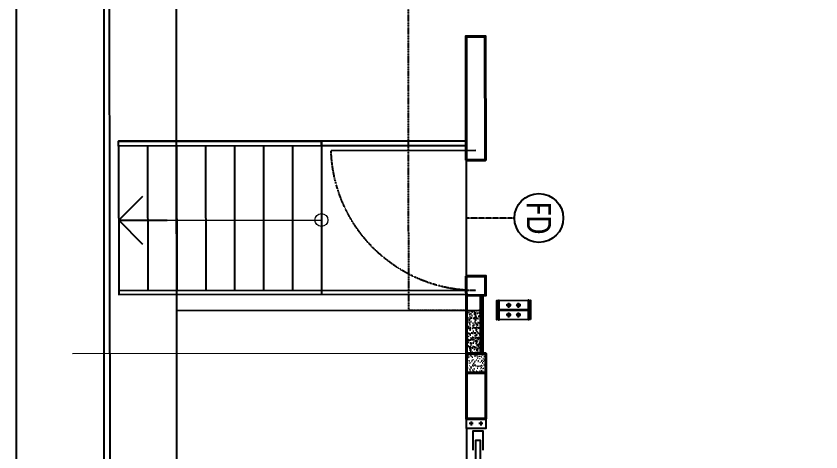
# Model space of a CAD drawing. Header units: feet. Extents: x -99009 to 3252343, y -11094690 to 9035152.
# Drawn here: x 2397815 to 2406153, y -1933048 to -1928536 of the extents above; entities that cross this region are included whole.
import ezdxf

# ---------------------------------------------------------------- set-up
doc = ezdxf.new("R2010")
doc.units = ezdxf.units.FT
for name, pattern in [('CENTER', [2, 1.25, -0.25, 0.25, -0.25]), ('HIDDEN', [0.375, 0.25, -0.125]), ('HIDDEN2', [0.1875, 0.125, -0.0625])]:
    doc.linetypes.add(name, pattern=pattern)
for name, color, linetype in [('1', 1, 'Continuous'), ('DOOR', 5, 'Continuous'), ('HATCH', 252, 'Continuous'), ('TEXT DETAILS', 190, 'Continuous'), ('WALL DIMENSIONS', 40, 'Continuous')]:
    doc.layers.add(name, color=color, linetype=linetype)
for name, color, linetype, lineweight in [('ELEVATION', 2, 'Continuous', 25), ('ELEVATION 1', 254, 'Continuous', 15), ('RCC', 3, 'Continuous', 40), ('ROAD', 134, 'Continuous', 0), ('WALL', 10, 'Continuous', 40)]:
    doc.layers.add(name, color=color, linetype=linetype, lineweight=lineweight)
doc.styles.add('CALIBRI', font='calibri.ttf', dxfattribs={"width": 0.8})
doc.dimstyles.new('MERAKI 100', dxfattribs={"dimtxt": 1250, "dimasz": 500, "dimexe": 150, "dimexo": 0, "dimgap": 0, "dimtad": 0, "dimdec": 0, "dimzin": 0, "dimdsep": 46, "dimtxsty": 'CALIBRI', "dimblk": 'OPEN90', "dimcen": 0, "dimclrd": 8, "dimclre": 8, "dimclrt": 256, "dimadec": 0, "dimazin": 0, "dimtfac": 1, "dimtdec": 0, "dimtix": 1, "dimtofl": 0, "dimtmove": 0, "dimatfit": 0, "dimldrblk": 'OPEN90', "dimfxl": 1, "dimtolj": 1, "dimtzin": 0, "dimlwd": -1, "dimlwe": -1, "dimarcsym": 1})

# ---------------------------------------------------------------- blocks, each defined once
blk = doc.blocks.new('CHANNEL')
for points in [[(-50, 100), (0, 100), (0, 0), (-200, 0), (-200, 100), (-150, 100)], [(-129.3, 50), (-170.7, 50)], [(-150, 70.7), (-150, 29.3)], [(-29.3, 50), (-70.7, 50)], [(-50, 70.7), (-50, 29.3)]]:
    blk.add_lwpolyline(points)
blk = doc.blocks.new('RS-1')
for points in [[(272528, 232713.2), (272328, 232713.2), (272328, 232613.2), (272528, 232613.2)], [(275878, 232713.2), (276078, 232713.2), (276078, 232613.2), (275878, 232613.2)]]:
    blk.add_lwpolyline(points)
blk.add_lwpolyline([(275978, 232688.2), (275978, 232638.2), (272428, 232638.2), (272428, 232688.2)], close=True)
at = {"layer": 'ELEVATION'}
blk.add_lwpolyline([(272303, 232782.6), (276103, 232782.6)], dxfattribs=at)
at = {"layer": 'ELEVATION', "xscale": -1, "rotation": 89.99999999999994}
blk.add_blockref('CHANNEL', (272303, 232582.6), dxfattribs=at)
at = {"layer": 'ELEVATION', "rotation": 270}
blk.add_blockref('CHANNEL', (276103, 232582.6), dxfattribs=at)
blk = doc.blocks.new('RCC COLUMN')
at = {"layer": 'ROAD'}
h = blk.add_hatch(dxfattribs=at)
h.set_pattern_fill('AR-CONC', color=252, scale=10)
h.set_pattern_definition([(50, (-23146.816, 205572.735), (71.726018, -6.275213), [7.5, -82.5]), (355, (-23146.82, 205572.735), (-13.875133, 75.219213), [6, -66]), (100.451444, (-23140.84, 205572.21), (57.850885, 68.944), [6.37402, -70.11421]), (46.1842, (-23146.82, 205592.735), (106.724133, -16.551928), [11.25, -123.75]), (96.635635, (-23137.92, 205591.36), (93.466195, 97.41186), [9.561034, -105.171376]), (351.184164, (-23146.82, 205592.73), (93.466195, 97.41186), [9, -99]), (21, (-23136.816, 205587.735), (59.690705, -40.261889), [7.5, -82.5]), (326, (-23136.82, 205587.735), (24.331533, 72.515005), [6, -66]), (71.451445, (-23131.84, 205584.38), (84.022238, 32.253115), [6.37402, -70.11421]), (37.5, (-23146.816, 205572.735), (1.2159855, 33.2893854), [0, -65.2, 0, -67, 0, -66.25]), (7.5, (-23146.816, 205572.735), (26.306954, 39.441171), [0, -38.2, 0, -63.7, 0, -25.25]), (327.5, (-23169.116, 205572.735), (53.3822436, -2.2554872), [0, -25, 0, -78, 0, -103.5]), (317.5, (-23179.116, 205572.735), (58.318617, 10.010498), [0, -32.5, 0, -51.8, 0, -73.5])])
h.paths.add_polyline_path([(-100, -115), (100, -115), (100, 85), (-100, 85)])
at = {"layer": 'RCC'}
blk.add_lwpolyline([(-100, -115), (100, -115), (100, 85), (-100, 85)], close=True, dxfattribs=at)
blk = doc.blocks.new('HALF PARADI')
at = {"layer": 'HATCH'}
h = blk.add_hatch(dxfattribs=at)
h.set_pattern_fill('ANSI31', color=256, scale=100, angle=315)
h.set_pattern_definition([(90, (593294.512, -61495.616), (-12.5, 8e-16), [])])
h.paths.add_polyline_path([(0, -150), (450, -150), (450, -175), (0, -175)])
at = {"layer": 'WALL DIMENSIONS'}
h = blk.add_hatch(dxfattribs=at)
h.set_pattern_fill('AR-CONC', color=252, scale=10, angle=360)
h.set_pattern_definition([(50, (546767.92, -60295.91), (71.726018, -6.2752135), [7.5, -82.5]), (355, (546767.92, -60295.91), (-13.875133, 75.219213), [6, -66]), (100.451444, (546773.9, -60296.43), (57.850885, 68.943999), [6.374019, -70.114211]), (46.1842, (546767.92, -60275.91), (106.724133, -16.551928), [11.25, -123.75]), (96.635635, (546776.82, -60277.29), (93.466195, 97.41186), [9.561034, -105.171376]), (351.184164, (546767.92, -60275.91), (93.466195, 97.41186), [9, -99]), (21, (546777.92, -60280.91), (59.690705, -40.261889), [7.5, -82.5]), (326, (546777.92, -60280.91), (24.331533, 72.5150045), [6, -66]), (71.451445, (546782.9, -60284.266), (84.022238, 32.253115), [6.374019, -70.114211]), (37.5, (546767.923, -60295.91), (1.2159855, 33.2893854), [0, -65.2, 0, -67, 0, -66.25]), (7.5, (546767.923, -60295.91), (26.3069537, 39.4411712), [0, -38.2, 0, -63.7, 0, -25.25]), (327.5, (546745.623, -60295.91), (53.3822436, -2.2554872), [0, -25, 0, -78, 0, -103.5]), (317.5, (546735.623, -60295.91), (58.318617, 10.0104982), [0, -32.5, 0, -51.8, 0, -73.5])])
h.paths.add_polyline_path([(0, 0), (450, 0), (450, -150), (0, -150)])
at = {"layer": 'ELEVATION'}
blk.add_lwpolyline([(0, -150), (450, -150), (450, -175), (0, -175)], dxfattribs=at)
at = {"layer": 'RCC'}
blk.add_lwpolyline([(0, 0), (450, 0), (450, -150), (0, -150)], dxfattribs=at)
at = {"xscale": -1, "rotation": 180}
blk.add_blockref('RCC COLUMN', (550, -115), dxfattribs=at)
blk = doc.blocks.new('DOOR 123')
blk.add_lwpolyline([(-1380.7, 0), (-1380.7, 1500, -0.410737)], format="xyb")
at = {"linetype": 'HIDDEN2'}
blk.add_lwpolyline([(-1380.7, 1499.2, -0.404482), (69.3, 0)], format="xyb", dxfattribs=at)
blk = doc.blocks.new('_Open90')
at = {"color": 0, "linetype": 'ByBlock', "lineweight": -2}
for p, q in [((-0.5, 0.5), (0, 0)), ((0, 0), (-1, 0)), ((0, 0), (-0.5, -0.5))]:
    blk.add_line(p, q, dxfattribs=at)
blk = doc.blocks.new('FDEAST')
at = {"layer": 'TEXT DETAILS', "linetype": 'HIDDEN', "ltscale": 0.5}
blk.add_lwpolyline([(0, 500), (0, 0)], dxfattribs=at)
at = {"layer": 'TEXT DETAILS'}
blk.add_circle((0, 753), 253, dxfattribs=at)
at = {"layer": 'TEXT DETAILS', "insert": (0, 753), "char_height": 250, "width": 261.905, "attachment_point": 5, "style": 'CALIBRI'}
blk.add_mtext('FD', dxfattribs=at)
blk = doc.blocks.new('zw$7752')
h = blk.add_hatch(color=256)
h.dxf.hatch_style = 1
h.paths.add_polyline_path([(26, 126), (13, 126, 0.414214), (26, 113)])
h.paths.add_polyline_path([(26, 139), (26, 126), (39, 126, 0.414214)])
h = blk.add_hatch(color=256)
h.dxf.hatch_style = 1
h.paths.add_polyline_path([(126, 126), (113, 126, 0.414214), (126, 113)])
h.paths.add_polyline_path([(126, 139), (126, 126), (139, 126, 0.414214)])
h = blk.add_hatch(color=256)
h.dxf.hatch_style = 1
h.paths.add_polyline_path([(26, 26), (13, 26, 0.414214), (26, 13)])
h.paths.add_polyline_path([(26, 39), (26, 26), (39, 26, 0.414214)])
h = blk.add_hatch(color=256)
h.dxf.hatch_style = 1
h.paths.add_polyline_path([(126, 26), (113, 26, 0.414214), (126, 13)])
h.paths.add_polyline_path([(126, 39), (126, 26), (139, 26, 0.414214)])
at = {"color": 7, "linetype": 'CENTER'}
for p, q in [((0, 126), (52, 126)), ((26, 152), (26, 100)), ((100, 126), (152, 126)), ((126, 152), (126, 100)), ((0, 26), (52, 26)), ((26, 52), (26, 0)), ((100, 26), (152, 26)), ((126, 52), (126, 0))]:
    blk.add_line(p, q, dxfattribs=at)
at = {"color": 7}
for centre in [(26, 126), (126, 126), (26, 26), (126, 26)]:
    blk.add_circle(centre, 13, dxfattribs=at)
for centre in [(26, 126), (126, 126), (26, 26), (126, 26)]:
    blk.add_circle(centre, 13)
blk = doc.blocks.new('BR420G')
at = {"color": 3}
blk.add_lwpolyline([(943611.3, 476293.9), (943961.3, 476293.9), (943961.3, 476093.9), (943611.3, 476093.9)], close=True, dxfattribs=at)
at = {"color": 1}
blk.add_lwpolyline([(943629.3, 476293.9), (943629.3, 476093.9), (943636.3, 476093.9), (943636.3, 476191.4), (943936.3, 476191.4), (943936.3, 476093.9), (943943.3, 476093.9), (943943.3, 476293.9), (943936.3, 476293.9), (943936.3, 476196.4), (943636.3, 476196.4), (943636.3, 476293.9)], close=True, dxfattribs=at)
blk.add_blockref('zw$7752', (943710.3, 476117.9))
blk = doc.blocks.new('east side ffs')
at = {"layer": 'ELEVATION'}
for points in [[(0, -1500.1), (-50, -1500.1), (-50, 0), (0, 0)], [(1500, -3600.1), (1536, -3600.1), (1536, 0), (1500, 0)], [(0, -3600.1), (-50, -3600.1), (-50, -1500.1), (0, -1500.1)]]:
    blk.add_lwpolyline(points, close=True, dxfattribs=at)
for points in [[(0, 0), (1500, 0)], [(-50, -0.1), (-50, -3600.1)], [(0, -1500.1), (1536, -1500.1)], [(0, -1800.1), (1500, -1800.1)], [(0, -2100.1), (1500, -2100.1)], [(0, -2400.1), (1500, -2400.1)], [(0, -2700.1), (1500, -2700.1)], [(0, -3000.1), (1500, -3000.1)], [(0, -3300.1), (1500, -3300.1)], [(0, -3600.1), (1500, -3600.1)]]:
    blk.add_lwpolyline(points, dxfattribs=at)
at = {"layer": 'ELEVATION 1'}
blk.add_circle((768, -1500.1), 67.1, dxfattribs=at)
blk.add_blockref('FDEAST', (750, 0))
at = {"layer": 'DOOR', "extrusion": (0, 0, -1), "zscale": -1, "rotation": 180.0000000000001}
blk.add_blockref('DOOR 123', (-1431, 99.9), dxfattribs=at)
at = {"layer": 'ELEVATION 1'}
blk.add_leader([(768, -3600.1), (768, -1500.1)], dimstyle='MERAKI 100', override={"dimtxt": 50, "dimasz": 500, "dimgap": 0, "dimtad": 0}, dxfattribs=at)

msp = doc.modelspace()

# ---------------------------------------------------------------- linework, layer by layer
for points in [[(2398724.85619, -1877329.52607), (2583635.05305, -1877296.08291), (2583788.57818, -2012516.78183), (2398878.38132, -2012550.225)], [(2399418.96967, -1877847.67055), (2530627.71938, -1877471.10847), (2530777.44027, -2009341.13689), (2399568.69056, -2009717.69897)]]:
    msp.add_lwpolyline(points, close=True)
at = {"layer": '1'}
for points in [[(2584697.64013, -2013008.80189), (2584697.64013, -1876419.99009), (2397815.3202, -1876419.99009), (2397815.3202, -2013008.80189)], [(2583788.10415, -2012099.2659), (2583788.10415, -1877329.52607), (2398724.85619, -1877329.52607), (2398724.85619, -2012099.2659)]]:
    msp.add_lwpolyline(points, close=True, dxfattribs=at)
at = {"layer": 'ELEVATION', "linetype": 'HIDDEN'}
msp.add_lwpolyline([(2402473.65372, -1926010.16647), (2401873.65411, -1926010.84769), (2401879.9781, -1931580.8441), (2402479.97771, -1931580.16288)], dxfattribs=at)
at = {"layer": 'ELEVATION'}
for points in [[(2402654.97779, -1931580.13407), (2402654.80396, -1931427.03366)], [(2399479.97983, -1931583.73886), (2402654.97779, -1931580.13407)]]:
    msp.add_lwpolyline(points, dxfattribs=at)
at = {"layer": 'ELEVATION 1', "linetype": 'HIDDEN'}
msp.add_lwpolyline([(2399479.97983, -1931583.73886), (2399494.17172, -1944083.56093), (2402494.16998, -1944080.3247)], dxfattribs=at)
at = {"layer": 'RCC'}
msp.add_lwpolyline([(2402629.9778, -1931580.16245), (2402629.80398, -1931427.06205)], dxfattribs=at)
at = {"layer": 'ROAD'}
msp.add_lwpolyline([(2402480.48592, -1932027.78246), (2398401.0746, -1932032.41409)], dxfattribs=at)
at = {"layer": 'WALL'}
msp.add_line((2402479.57702, -1931227.24805), (2402479.9779, -1931580.33276), dxfattribs=at)
for points in [[(2402478.25144, -1930027.24878), (2402476.7969, -1928746.12307), (2402676.79677, -1928745.896), (2402678.25131, -1930027.02171)], [(2402680.71576, -1932230.1011), (2402681.25487, -1932704.93509), (2402481.25499, -1932705.16216), (2402480.71588, -1932230.32818)]]:
    msp.add_lwpolyline(points, close=True, dxfattribs=at)
msp.add_lwpolyline([(2402479.80408, -1931427.23235), (2402679.80395, -1931427.00528), (2402679.57689, -1931227.02098), (2402479.57702, -1931227.24805)], dxfattribs=at)

# ---------------------------------------------------------------- block references
for name, p, rotation in [('east side ffs', (2402478.04428, -1929877.24892), 270.0650517140735), ('BR420G', (3346214.99866, -1454313.82328), 180.0650517140735)]:
    msp.add_blockref(name, p, dxfattribs=dict(rotation=rotation))
at = {"layer": 'DOOR', "xscale": -1, "rotation": 90.06505171407346}
msp.add_blockref('RS-1', (2634954.6165, -1660238.00032), dxfattribs=at)
at = {"layer": 'RCC', "xscale": -1, "rotation": 90.06505171407346}
msp.add_blockref('HALF PARADI', (2402479.9779, -1931580.33276), dxfattribs=at)

doc.saveas('drawing.dxf')
